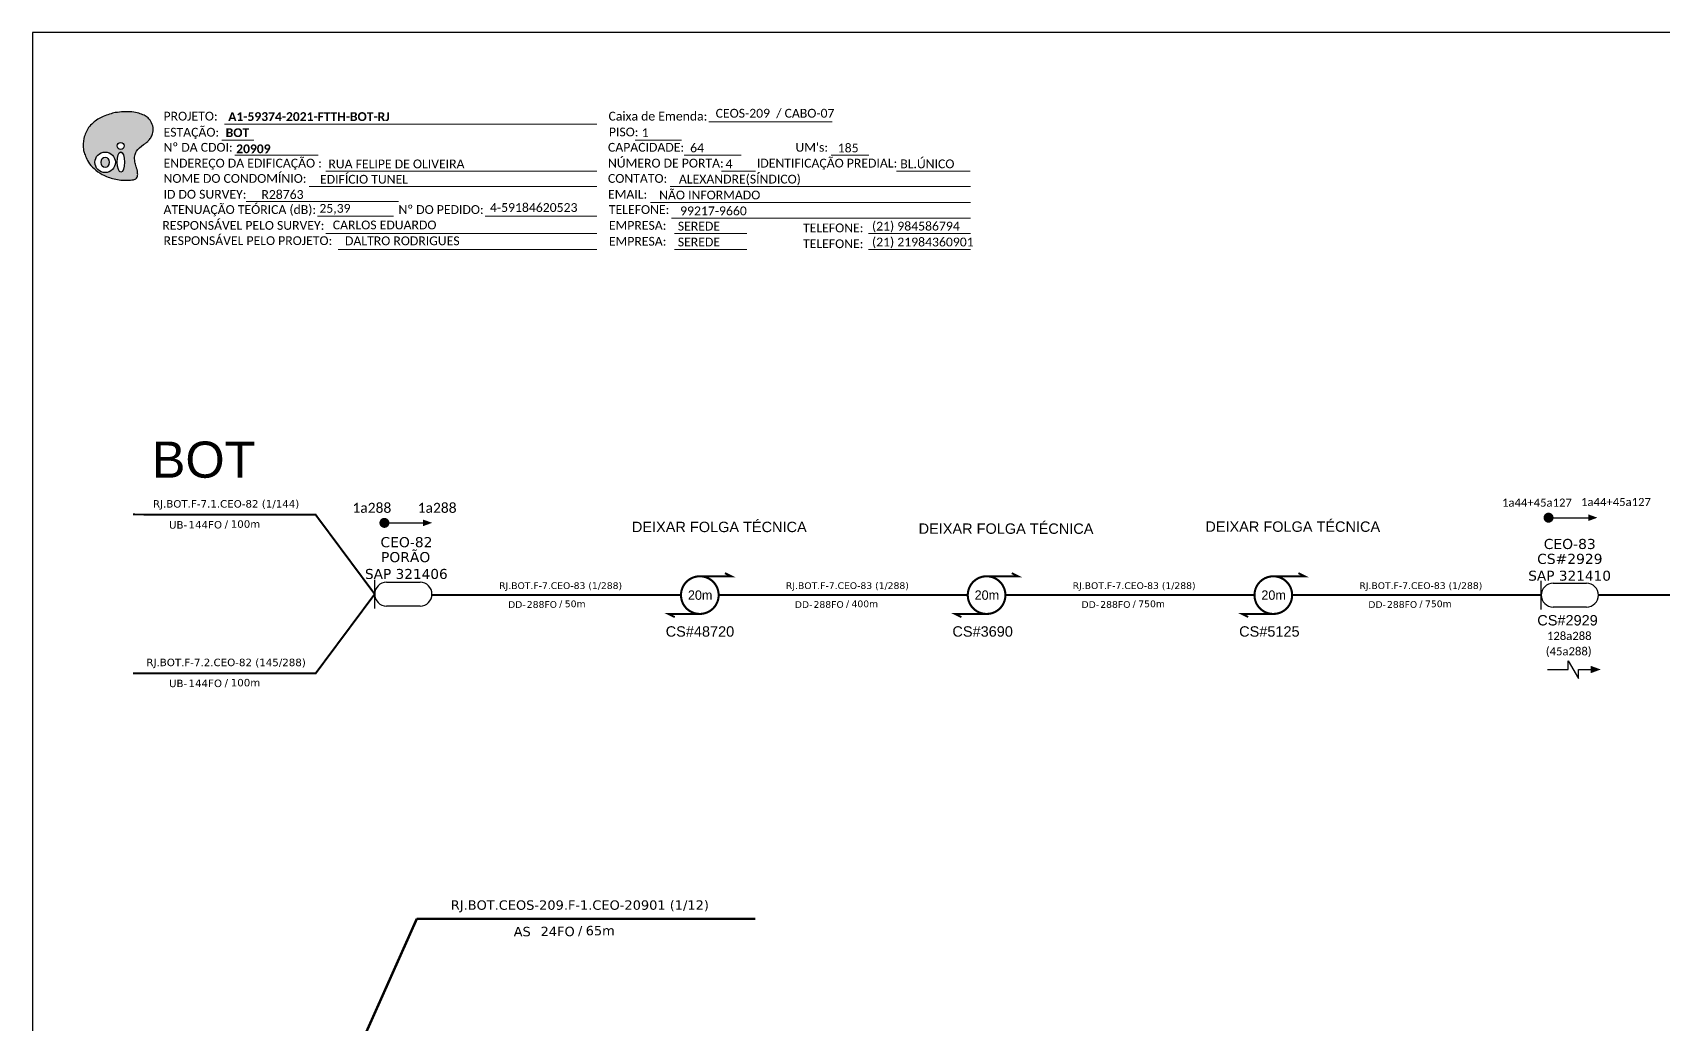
# Model space of a CAD drawing. Header units: metres. Extents: x -1286 to 434, y -500 to 94.
# Drawn here: x -1286.1 to -953.7, y -107.9 to 94.2 of the extents above; entities that cross this region are included whole.
import ezdxf
from ezdxf.enums import TextEntityAlignment as Align

# ---------------------------------------------------------------- set-up
doc = ezdxf.new("R2010")
doc.units = ezdxf.units.M
for name, color, linetype in [('20.4-CEO', 1, 'Continuous'), ('20.4-CEOS', 1, 'Continuous'), ('20.5-CABO AÉREO', 1, 'Continuous'), ('CAP a instalar', 1, 'Continuous'), ('CEO', 1, 'Continuous'), ('SETA', 7, 'Continuous')]:
    doc.layers.add(name, color=color, linetype=linetype)
doc.layers.add('40.1-ETIQUETAS', color=1, linetype='Continuous', lineweight=20)
doc.styles.add('ARIAL', font='arial.ttf')
doc.styles.add('siredit', font='verdana.ttf')
doc.styles.add('WMF-Calibri0', font='calibri.ttf')
doc.styles.add('WMF-Calibri1', font='calibrib.ttf')
doc.linetypes.add('FENCELINE1', pattern='A,0.25,-0.1,[133,ltypeshp.shx,S=0.1,R=0,X=-0.1,Y=0],-0.1,1', length=1.45)

# ---------------------------------------------------------------- blocks, each defined once
blk = doc.blocks.new('OI')
h = blk.add_hatch(color=40)
edge = h.paths.add_edge_path()
edge.add_spline(control_points=[(4.35, -0.67), (3.92, -0.99), (3.26, -1.5), (2.81, -2.59), (2.9, -3.5), (3.06, -4.27), (3.31, -4.85), (3.37, -5.39), (3.4, -5.88), (3.2, -6.4), (2.54, -6.61), (1.65, -6.63), (0.55, -6.67), (-0.56, -6.42), (-1.61, -6.14), (-2.77, -5.61), (-3.92, -4.77), (-4.89, -3.7), (-5.34, -2.65), (-5.6, -1.94), (-5.85, -0.96), (-5.71, 0.47), (-5.1, 2.02), (-4.14, 3.02), (-3.3, 3.61), (-2.37, 4.16), (-1.36, 4.44), (-0.56, 4.7), (0.79, 4.85), (2.24, 4.97), (3.79, 4.57), (4.67, 4.21), (5.44, 3.65), (5.76, 2.99), (6.03, 2.21), (6.01, 1.46), (5.72, 0.64), (5.31, 0.08), (4.88, -0.38), (4.51, -0.55), (4.35, -0.67)], knot_values=[0, 0, 0, 0, 1.60434, 2.417191, 3.427595, 4.282808, 4.776746, 5.304182, 5.888771, 6.258406, 6.858137, 7.79129, 8.986195, 10.124242, 11.187857, 12.242908, 13.953784, 15.414161, 16.515391, 17.349188, 17.675853, 19.552021, 21.515531, 22.568638, 23.63245, 24.621084, 25.782718, 26.745347, 27.142653, 29.870543, 31.004649, 31.921532, 32.709589, 33.801391, 34.042471, 35.192333, 35.971461, 36.628871, 37.254359, 37.836911, 37.836911, 37.836911, 37.836911], degree=3, periodic=0)
h.paths.add_polyline_path([(1.13, -0.87, -1), (-0.04, -0.87, -1)], flags=16)
edge = h.paths.add_edge_path(flags=16)
edge.add_ellipse((0.56, -3.59), major_axis=(-0.02, 1.71), ratio=0.361305, start_angle=0, end_angle=360)
h.paths.add_polyline_path([(-0.36, -3.62, -1), (-3.8, -3.62, -1)], flags=16)
edge = h.paths.add_edge_path(flags=0)
edge.add_ellipse((-2.08, -3.62), major_axis=(0, 0.885), ratio=0.758294, start_angle=0, end_angle=360)
at = {"color": 40}
for centre, radius in [((-2.08, -3.62), 1.72), ((0.54, -0.87), 0.587)]:
    blk.add_circle(centre, radius, dxfattribs=at)
blk.add_ellipse((-2.08, -3.62), major_axis=(0, 0.885), ratio=0.758294, start_param=-3.141592653589792, end_param=3.141592653589792, dxfattribs=at)
blk.add_ellipse((0.56, -3.59), major_axis=(-0.02, 1.71), ratio=0.361305, dxfattribs=at)
at = {"color": 40, "start_tangent": (-0.800898, -0.598801), "end_tangent": (-0.800898, -0.598801)}
blk.add_spline([(4.35, -0.67), (3.2, -1.78), (2.9, -2.54), (2.92, -3.55), (3.12, -4.38), (3.28, -4.85), (3.37, -5.37), (3.35, -5.95), (3.2, -6.29), (2.66, -6.55), (1.73, -6.63), (0.54, -6.62), (-0.58, -6.41), (-1.6, -6.11), (-2.56, -5.67), (-3.95, -4.67), (-4.89, -3.56), (-5.37, -2.56), (-5.64, -1.78), (-5.72, -1.46), (-5.63, 0.42), (-4.84, 2.22), (-4.13, 2.99), (-3.27, 3.62), (-2.4, 4.09), (-1.3, 4.47), (-0.37, 4.72), (0.02, 4.77), (2.75, 4.8), (3.85, 4.53), (4.69, 4.16), (5.31, 3.68), (5.85, 2.73), (5.93, 2.5), (5.94, 1.35), (5.67, 0.62), (5.29, 0.08), (4.84, -0.36), (4.35, -0.67)], degree=3, dxfattribs=at)
blk = doc.blocks.new('ETIQUETA_RS5F')
at = {"layer": '40.1-ETIQUETAS', "color": 0, "style": 'siredit'}
blk.add_text('/', height=1.5, dxfattribs=at).set_placement((1.58, -1.95), align=Align.MIDDLE_RIGHT)
for tag, p in [('ETIQUETA_R_SECUNDARIA', (1.21, 2.1)), ('ETIQUETA_R_PRIMARIA', (1.21, 4.1)), ('F_ATIVAS/F_MORTAS', (1.14, -4.24))]:
    blk.add_attdef(tag, text='', height=1.5, dxfattribs=at).set_placement(p, align=Align.MIDDLE_CENTER)
for tag, p in [('TIPO_CABO', (-6.58, -2.12)), ('CAP_CABO', (0.4, -2.09))]:
    blk.add_attdef(tag, text='', height=1.5, dxfattribs=at).set_placement(p, align=Align.MIDDLE_RIGHT)
blk.add_attdef('METROS', text='', height=1.5, dxfattribs=at).set_placement((2.14, -1.95), align=Align.MIDDLE_LEFT)
for tag, p in [('FUSÃO_1', (0.85, -8.39)), ('FUSÃO_2', (0.85, -10.6)), ('FUSÃO_3', (0.85, -12.93)), ('FUSÃO_4', (0.85, -15.14)), ('FUSÃO_5', (0.85, -17.16))]:
    blk.add_attdef(tag, text='', height=1.5, dxfattribs=at).set_placement(p, align=Align.CENTER)

msp = doc.modelspace()

# ---------------------------------------------------------------- linework, layer by layer
msp.add_lwpolyline([(-1286.07, -499.81), (-445.07, -499.81), (-445.07, 94.19), (-1286.07, 94.19)], close=True)
at = {"color": 7, "lineweight": 0}
for points in [[(-1246.96, 75.52), (-1170.98, 75.52)], [(-1148.15, 76.01), (-1123.01, 76.01)], [(-1247.47, 72.24), (-1240.92, 72.24)], [(-1163.19, 72.28), (-1153.71, 72.28)], [(-1244.81, 69.17), (-1227.84, 69.17)], [(-1153.14, 69.17), (-1141.52, 69.17)], [(-1123.2, 69.17), (-1115.53, 69.17)], [(-1226.24, 65.93), (-1170.98, 65.93)], [(-1145.56, 65.93), (-1138.61, 65.93)], [(-1109.86, 65.93), (-1094.82, 65.93)], [(-1229.65, 62.82), (-1170.98, 62.82)], [(-1156.02, 62.82), (-1094.8, 62.82)], [(-1242.49, 59.75), (-1211.44, 59.75)], [(-1227.96, 56.79), (-1212.45, 56.79)], [(-1193.73, 56.79), (-1170.96, 56.79)], [(-1160.06, 59.58), (-1094.8, 59.58)], [(-1226.24, 53.23), (-1170.98, 53.23)], [(-1155.78, 56.34), (-1094.8, 56.34)], [(-1155.17, 53.23), (-1140.37, 53.23)], [(-1115.57, 53.23), (-1094.8, 53.23)], [(-1223.75, 49.99), (-1170.98, 49.99)], [(-1155.17, 49.99), (-1140.37, 49.99)], [(-1115.57, 49.99), (-1094.8, 49.99)]]:
    msp.add_lwpolyline(points, dxfattribs=at)
at = {"color": 7}
for points, const_width in [([(-1214.82, -5.79, 1), (-1213.8, -5.79, 1)], 1.02), ([(-977.38, -4.74, 1), (-976.36, -4.73, 1)], 1.02), ([(-1149.98, -16.68, 1.000012), (-1149.98, -24.36, 0.999978)], 0.427), ([(-1091.49, -16.68, 1.000012), (-1091.49, -24.36, 0.999978)], 0.427), ([(-1033.01, -16.68, 1.000012), (-1033.01, -24.36, 0.999978)], 0.427)]:
    msp.add_lwpolyline(points, format="xyb", close=True, dxfattribs=dict(at, const_width=const_width))
for points in [[(-976.87, -4.74), (-968.76, -4.74)], [(-972.89, -35.71), (-972.89, -33.91), (-970.74, -37.5), (-970.74, -35.71)]]:
    msp.add_lwpolyline(points, dxfattribs=at)
at = {"color": 7, "const_width": 0.4}
for points in [[(-1149.98, -16.68), (-1143.57, -16.68), (-1144.85, -16.04)], [(-1091.49, -16.68), (-1085.09, -16.68), (-1086.37, -16.04)], [(-1033.01, -16.68), (-1026.61, -16.68), (-1027.89, -16.04)], [(-1149.98, -24.36), (-1156.38, -24.36), (-1155.1, -25)], [(-1091.49, -24.36), (-1097.9, -24.36), (-1096.62, -25)], [(-1033.01, -24.36), (-1039.41, -24.36), (-1038.13, -25)]]:
    msp.add_lwpolyline(points, dxfattribs=at)
at = {"layer": '20.4-CEO', "color": 7}
for p, q in [((-1213.86, -17.89), (-1207.04, -17.89)), ((-1207.04, -22.75), (-1213.86, -22.75))]:
    msp.add_line(p, q, dxfattribs=at)
at = {"layer": '20.4-CEO', "color": 7, "const_width": 0.406}
for points in [[(-1265.57, -4.08), (-1228.35, -4.12), (-1216.29, -20.32)], [(-1265.57, -36.49), (-1228.35, -36.5), (-1216.29, -20.32)]]:
    msp.add_lwpolyline(points, dxfattribs=at)
at = {"layer": '20.4-CEO', "color": 7}
msp.add_lwpolyline([(-1216.29, -23.25), (-1216.29, -17.39)], dxfattribs=at)
for centre, start, end in [((-1213.86, -20.32), 90, 270), ((-1207.04, -20.32), 270, 90)]:
    msp.add_arc(centre, 2.43, start, end, dxfattribs=at)
at = {"layer": '20.4-CEOS', "color": 7}
for p, q in [((-975.94, -18.09), (-969.12, -18.09)), ((-969.12, -22.95), (-975.94, -22.95))]:
    msp.add_line(p, q, dxfattribs=at)
msp.add_lwpolyline([(-978.37, -23.45), (-978.37, -17.59)], dxfattribs=at)
for centre, start, end in [((-975.94, -20.52), 90, 270), ((-969.12, -20.52), 270, 90)]:
    msp.add_arc(centre, 2.43, start, end, dxfattribs=at)
at = {"layer": '20.5-CABO AÉREO', "color": 7, "ltscale": 8, "const_width": 0.406}
for points in [[(-1204.62, -20.52), (-1153.82, -20.52)], [(-1146.14, -20.52), (-1095.34, -20.52)], [(-1087.65, -20.52), (-1036.85, -20.52)], [(-1029.17, -20.52), (-978.37, -20.52)], [(-966.69, -20.52), (-915.89, -20.52)]]:
    msp.add_lwpolyline(points, dxfattribs=at)
at = {"layer": 'CAP a instalar', "color": 7, "linetype": 'FENCELINE1', "ltscale": 7, "const_width": 0.513}
for points in [[(-1207.7, -86.53), (-1240.45, -159.91)], [(-1207.7, -86.53), (-1138.65, -86.55)]]:
    msp.add_lwpolyline(points, dxfattribs=at)
at = {"layer": 'SETA', "color": 7}
for points in [[(-1214.31, -5.79), (-1205.47, -5.79)], [(-977.1, -35.71), (-972.89, -35.71)], [(-970.74, -35.71), (-967.49, -35.71)]]:
    msp.add_lwpolyline(points, dxfattribs=at)
for points in [[(-1206.44, -5.11), (-1204.58, -5.78), (-1206.44, -6.47)], [(-968.77, -4.06), (-966.9, -4.73), (-968.76, -5.41)], [(-968.26, -34.95), (-966.22, -35.69), (-968.26, -36.44)]]:
    msp.add_solid(points, dxfattribs=at)

# ---------------------------------------------------------------- block references
at = {"color": 6, "xscale": 1.213923925163967, "yscale": 1.213923925163967, "zscale": 1.213923925163967, "rotation": 0.1532896023949059}
msp.add_blockref('OI', (-1268.76, 72.14), dxfattribs=at)
at = {"layer": '40.1-ETIQUETAS', "color": 7}
ref = msp.add_blockref('ETIQUETA_RS5F', (-1247.8, -4.05), dxfattribs=dict(at, xscale=1.016, yscale=1.016, zscale=1.016))
ref.add_attrib('ETIQUETA_R_SECUNDARIA', 'RJ.BOT.F-7.1.CEO-82 (1/144)', dxfattribs={"color": 0, "height": 1.524, "style": 'siredit'}).set_placement((-1246.6, -1.91), align=Align.MIDDLE_CENTER)
ref.add_attrib('TIPO_CABO', 'UB-', dxfattribs={"color": 0, "height": 1.524, "style": 'siredit'}).set_placement((-1254.53, -6.2), align=Align.MIDDLE_RIGHT)
ref.add_attrib('CAP_CABO', '144FO', dxfattribs={"color": 0, "height": 1.524, "style": 'siredit'}).set_placement((-1247.43, -6.17), align=Align.MIDDLE_RIGHT)
ref.add_attrib('METROS', '100m', dxfattribs={"color": 0, "height": 1.524, "style": 'siredit'}).set_placement((-1245.66, -6.03), align=Align.MIDDLE_LEFT)
ref = msp.add_blockref('ETIQUETA_RS5F', (-1179.48, -20.52), dxfattribs=dict(at, xscale=0.9144000000000058, yscale=0.9144000000000058, zscale=0.9144000000000058))
ref.add_attrib('ETIQUETA_R_SECUNDARIA', 'RJ.BOT.F-7.CEO-83 (1/288)', dxfattribs={"color": 0, "height": 1.3716, "style": 'siredit'}).set_placement((-1178.37, -18.59), align=Align.MIDDLE_CENTER)
ref.add_attrib('TIPO_CABO', 'DD-', dxfattribs={"color": 0, "height": 1.372, "style": 'siredit'}).set_placement((-1185.5, -22.45), align=Align.MIDDLE_RIGHT)
ref.add_attrib('CAP_CABO', '288FO', dxfattribs={"color": 0, "height": 1.372, "style": 'siredit'}).set_placement((-1179.11, -22.43), align=Align.MIDDLE_RIGHT)
ref.add_attrib('METROS', '50m', dxfattribs={"color": 0, "height": 1.372, "style": 'siredit'}).set_placement((-1177.52, -22.3), align=Align.MIDDLE_LEFT)
ref = msp.add_blockref('ETIQUETA_RS5F', (-1120.99, -20.52), dxfattribs=dict(at, xscale=0.9144000000000058, yscale=0.9144000000000058, zscale=0.9144000000000058))
ref.add_attrib('ETIQUETA_R_SECUNDARIA', 'RJ.BOT.F-7.CEO-83 (1/288)', dxfattribs={"color": 0, "height": 1.3716, "style": 'siredit'}).set_placement((-1119.88, -18.59), align=Align.MIDDLE_CENTER)
ref.add_attrib('TIPO_CABO', 'DD-', dxfattribs={"color": 0, "height": 1.372, "style": 'siredit'}).set_placement((-1127.02, -22.45), align=Align.MIDDLE_RIGHT)
ref.add_attrib('CAP_CABO', '288FO', dxfattribs={"color": 0, "height": 1.372, "style": 'siredit'}).set_placement((-1120.63, -22.43), align=Align.MIDDLE_RIGHT)
ref.add_attrib('METROS', '400m', dxfattribs={"color": 0, "height": 1.372, "style": 'siredit'}).set_placement((-1119.04, -22.3), align=Align.MIDDLE_LEFT)
ref = msp.add_blockref('ETIQUETA_RS5F', (-1062.51, -20.52), dxfattribs=dict(at, xscale=0.9144000000000058, yscale=0.9144000000000058, zscale=0.9144000000000058))
ref.add_attrib('ETIQUETA_R_SECUNDARIA', 'RJ.BOT.F-7.CEO-83 (1/288)', dxfattribs={"color": 0, "height": 1.3716, "style": 'siredit'}).set_placement((-1061.4, -18.59), align=Align.MIDDLE_CENTER)
ref.add_attrib('TIPO_CABO', 'DD-', dxfattribs={"color": 0, "height": 1.372, "style": 'siredit'}).set_placement((-1068.54, -22.45), align=Align.MIDDLE_RIGHT)
ref.add_attrib('CAP_CABO', '288FO', dxfattribs={"color": 0, "height": 1.372, "style": 'siredit'}).set_placement((-1062.15, -22.43), align=Align.MIDDLE_RIGHT)
ref.add_attrib('METROS', '750m', dxfattribs={"color": 0, "height": 1.372, "style": 'siredit'}).set_placement((-1060.55, -22.3), align=Align.MIDDLE_LEFT)
ref = msp.add_blockref('ETIQUETA_RS5F', (-1004.03, -20.52), dxfattribs=dict(at, xscale=0.9144000000000058, yscale=0.9144000000000058, zscale=0.9144000000000058))
ref.add_attrib('ETIQUETA_R_SECUNDARIA', 'RJ.BOT.F-7.CEO-83 (1/288)', dxfattribs={"color": 0, "height": 1.3716, "style": 'siredit'}).set_placement((-1002.92, -18.59), align=Align.MIDDLE_CENTER)
ref.add_attrib('TIPO_CABO', 'DD-', dxfattribs={"color": 0, "height": 1.372, "style": 'siredit'}).set_placement((-1010.05, -22.45), align=Align.MIDDLE_RIGHT)
ref.add_attrib('CAP_CABO', '288FO', dxfattribs={"color": 0, "height": 1.372, "style": 'siredit'}).set_placement((-1003.67, -22.43), align=Align.MIDDLE_RIGHT)
ref.add_attrib('METROS', '750m', dxfattribs={"color": 0, "height": 1.372, "style": 'siredit'}).set_placement((-1002.07, -22.3), align=Align.MIDDLE_LEFT)
ref = msp.add_blockref('ETIQUETA_RS5F', (-1247.8, -36.38), dxfattribs=dict(at, xscale=1.016, yscale=1.016, zscale=1.016))
ref.add_attrib('ETIQUETA_R_SECUNDARIA', 'RJ.BOT.F-7.2.CEO-82 (145/288)', dxfattribs={"color": 0, "height": 1.524, "style": 'siredit'}).set_placement((-1246.6, -34.25), align=Align.MIDDLE_CENTER)
ref.add_attrib('TIPO_CABO', 'UB-', dxfattribs={"color": 0, "height": 1.524, "style": 'siredit'}).set_placement((-1254.53, -38.53), align=Align.MIDDLE_RIGHT)
ref.add_attrib('CAP_CABO', '144FO', dxfattribs={"color": 0, "height": 1.524, "style": 'siredit'}).set_placement((-1247.43, -38.51), align=Align.MIDDLE_RIGHT)
ref.add_attrib('METROS', '100m', dxfattribs={"color": 0, "height": 1.524, "style": 'siredit'}).set_placement((-1245.66, -38.37), align=Align.MIDDLE_LEFT)
ref = msp.add_blockref('ETIQUETA_RS5F', (-1175.97, -86.43), dxfattribs=dict(at, xscale=1.283039983498748, yscale=1.283039983498748, zscale=1.283039983498748))
ref.add_attrib('ETIQUETA_R_SECUNDARIA', 'RJ.BOT.CEOS-209.F-1.CEO-20901 (1/12)', dxfattribs={"color": 0, "height": 1.9246, "style": 'siredit'}).set_placement((-1174.45, -83.73), align=Align.MIDDLE_CENTER)
ref.add_attrib('TIPO_CABO', 'AS', dxfattribs={"color": 0, "height": 1.925, "style": 'siredit'}).set_placement((-1184.46, -89.14), align=Align.MIDDLE_RIGHT)
ref.add_attrib('CAP_CABO', '24FO', dxfattribs={"color": 0, "height": 1.925, "style": 'siredit'}).set_placement((-1175.5, -89.11), align=Align.MIDDLE_RIGHT)
ref.add_attrib('METROS', '65m', dxfattribs={"color": 0, "height": 1.925, "style": 'siredit'}).set_placement((-1173.26, -88.94), align=Align.MIDDLE_LEFT)

# ---------------------------------------------------------------- texts
at = {"color": 7, "lineweight": 0, "style": 'WMF-Calibri0'}
for s, height, p in [('PROJETO:', 1.793, (-1259.36, 76.26)), ('Caixa de Emenda:', 1.7927, (-1168.6, 76.26)), ('ESTAÇÃO:', 1.793, (-1259.36, 72.98)), ('PISO:', 1.793, (-1168.53, 73.03)), ('Nº DA CDOI:', 1.7927, (-1259.36, 69.91)), ('CAPACIDADE:', 1.7927, (-1168.71, 69.91)), ("UM's:", 1.793, (-1130.47, 69.91)), ('ENDEREÇO DA EDIFICAÇÃO :', 1.7927, (-1259.36, 66.68)), ('NÚMERO DE PORTA:', 1.7927, (-1168.71, 66.68)), ('IDENTIFICAÇÃO PREDIAL:', 1.7927, (-1138.34, 66.68)), ('NOME DO CONDOMÍNIO:', 1.7927, (-1259.36, 63.56)), ('CONTATO:', 1.793, (-1168.71, 63.56)), ('ID DO SURVEY:', 1.7927, (-1259.36, 60.33)), ('EMAIL:', 1.793, (-1168.71, 60.33)), ('ATENUAÇÃO TEÓRICA (dB):', 1.7927, (-1259.36, 57.21)), ('Nº DO PEDIDO:', 1.7927, (-1211.44, 57.21)), ('TELEFONE:', 1.793, (-1168.53, 57.21)), ('RESPONSÁVEL PELO SURVEY:', 1.7927, (-1259.6, 53.98)), ('RESPONSÁVEL PELO PROJETO:', 1.7927, (-1259.36, 50.87)), ('EMPRESA:', 1.793, (-1168.53, 53.98)), ('TELEFONE:', 1.793, (-1128.93, 53.47)), ('EMPRESA:', 1.793, (-1168.53, 50.74)), ('TELEFONE:', 1.793, (-1128.93, 50.24))]:
    msp.add_text(s, height=height, dxfattribs=at).set_placement(p)
at = {"color": 7}
for s, height, style, p in [('A1-59374-2021-FTTH-BOT-RJ', 1.7927, 'WMF-Calibri1', (-1246.16, 76.17)), ('CEOS-209  / CABO-07', 1.7927, 'WMF-Calibri0', (-1146.75, 76.85)), ('BOT', 1.793, 'WMF-Calibri1', (-1246.68, 72.89)), ('1', 1.79, 'WMF-Calibri0', (-1161.84, 72.88)), ('64', 1.793, 'WMF-Calibri0', (-1151.96, 69.79)), ('185', 1.793, 'WMF-Calibri0', (-1121.85, 69.77)), ('RUA FELIPE DE OLIVEIRA ', 1.7927, 'WMF-Calibri0', (-1225.73, 66.52)), ('4', 1.79, 'WMF-Calibri0', (-1144.74, 66.53)), ('BL.ÚNICO', 1.793, 'WMF-Calibri0', (-1109.1, 66.53)), ('EDIFÍCIO TUNEL', 1.7927, 'WMF-Calibri0', (-1227.45, 63.39)), ('ALEXANDRE(SÍNDICO)', 1.7927, 'WMF-Calibri0', (-1154.25, 63.42)), ('R28763', 1.793, 'WMF-Calibri0', (-1239.4, 60.28)), ('NÃO INFORMADO', 1.7927, 'WMF-Calibri0', (-1158.28, 60.18)), ('25,39', 1.793, 'WMF-Calibri0', (-1227.58, 57.45)), ('4-59184620523', 1.7927, 'WMF-Calibri0', (-1192.78, 57.62)), ('99217-9660', 1.793, 'WMF-Calibri0', (-1154, 56.94)), ('CARLOS EDUARDO', 1.7927, 'WMF-Calibri0', (-1224.84, 54.07)), ('SEREDE', 1.793, 'WMF-Calibri0', (-1154.47, 53.83)), ('(21) 984586794', 1.7927, 'WMF-Calibri0', (-1114.86, 53.83)), ('DALTRO RODRIGUES', 1.7927, 'WMF-Calibri0', (-1222.35, 50.83)), ('SEREDE', 1.793, 'WMF-Calibri0', (-1154.47, 50.59)), ('(21) 21984360901', 1.7927, 'WMF-Calibri0', (-1114.86, 50.59)), ('BOT', 7.374, 'ARIAL', (-1261.77, 3.42))]:
    msp.add_text(s, height=height, dxfattribs=dict(at, style=style)).set_placement(p)
at = {"color": 7, "style": 'WMF-Calibri1'}
msp.add_text('20909', height=1.793, dxfattribs=at).set_placement((-1241.03, 69.6), align=Align.CENTER)
at = {"color": 7, "style": 'ARIAL'}
for s, height, p in [('DEIXAR FOLGA TÉCNICA', 2.1168, (-1163.83, -7.67)), ('DEIXAR FOLGA TÉCNICA', 2.1168, (-1105.35, -8.02)), ('DEIXAR FOLGA TÉCNICA', 2.1168, (-1046.87, -7.61)), ('CS#2929', 2.117, (-979.17, -26.71)), ('CS#48720', 2.117, (-1156.94, -28.99)), ('CS#3690', 2.117, (-1098.46, -28.99)), ('CS#5125', 2.117, (-1039.98, -28.99))]:
    msp.add_text(s, height=height, rotation=359.9867, dxfattribs=at).set_placement(p)
at = {"color": 7}
for p in [(-1152.41, -21.48), (-1093.93, -21.48), (-1035.45, -21.48)]:
    msp.add_text('20m', height=1.92, dxfattribs=at).set_placement(p)
at = {"color": 7, "char_height": 2.032, "width": 150.006, "attachment_point": 5, "rotation": 359.9166}
for insert in [(-1216.87, -2.73), (-1203.56, -2.73)]:
    msp.add_mtext('{\\fCalibri|b0|i0|c0|p34;\\C256;1a288}', dxfattribs=dict(at, insert=insert))
at = {"layer": '20.4-CEO', "color": 7, "style": 'siredit'}
for s, height, p in [('CEO-82', 2.06, (-1209.81, -9.72)), ('PORÃO', 2.06, (-1209.98, -12.77)), ('          SAP 321406', 2.032, (-1214.27, -16.2))]:
    msp.add_text(s, height=height, dxfattribs=at).set_placement(p, align=Align.MIDDLE_CENTER)
at = {"layer": '20.4-CEOS', "color": 7, "style": 'siredit'}
for s, height, p in [('CS#2929', 2.06, (-972.53, -13.13)), ('SAP 321410', 2.032, (-972.58, -16.56))]:
    msp.add_text(s, height=height, dxfattribs=at).set_placement(p, align=Align.MIDDLE_CENTER)
at = {"layer": '40.1-ETIQUETAS', "color": 7, "char_height": 1.6591, "width": 28.341, "attachment_point": 5, "style": 'ARIAL'}
for s, insert in [('{\\fCalibri|b0|i0|c0|p34;1a44+45a127}', (-979.24, -1.67)), ('{\\fCalibri|b0|i0|c0|p34;1a44+45a127}', (-963.12, -1.54)), ('{\\fCalibri|b0|i0|c0|p34;128a288}', (-972.65, -28.85)), ('{\\fCalibri|b0|i0|c0|p34;(45a288)}', (-972.76, -32.16))]:
    msp.add_mtext(s, dxfattribs=dict(at, insert=insert))
at = {"layer": 'CEO', "color": 7, "style": 'siredit'}
msp.add_text('CEO-83', height=2.06, dxfattribs=at).set_placement((-972.55, -10.09), align=Align.MIDDLE_CENTER)

doc.saveas('drawing.dxf')
